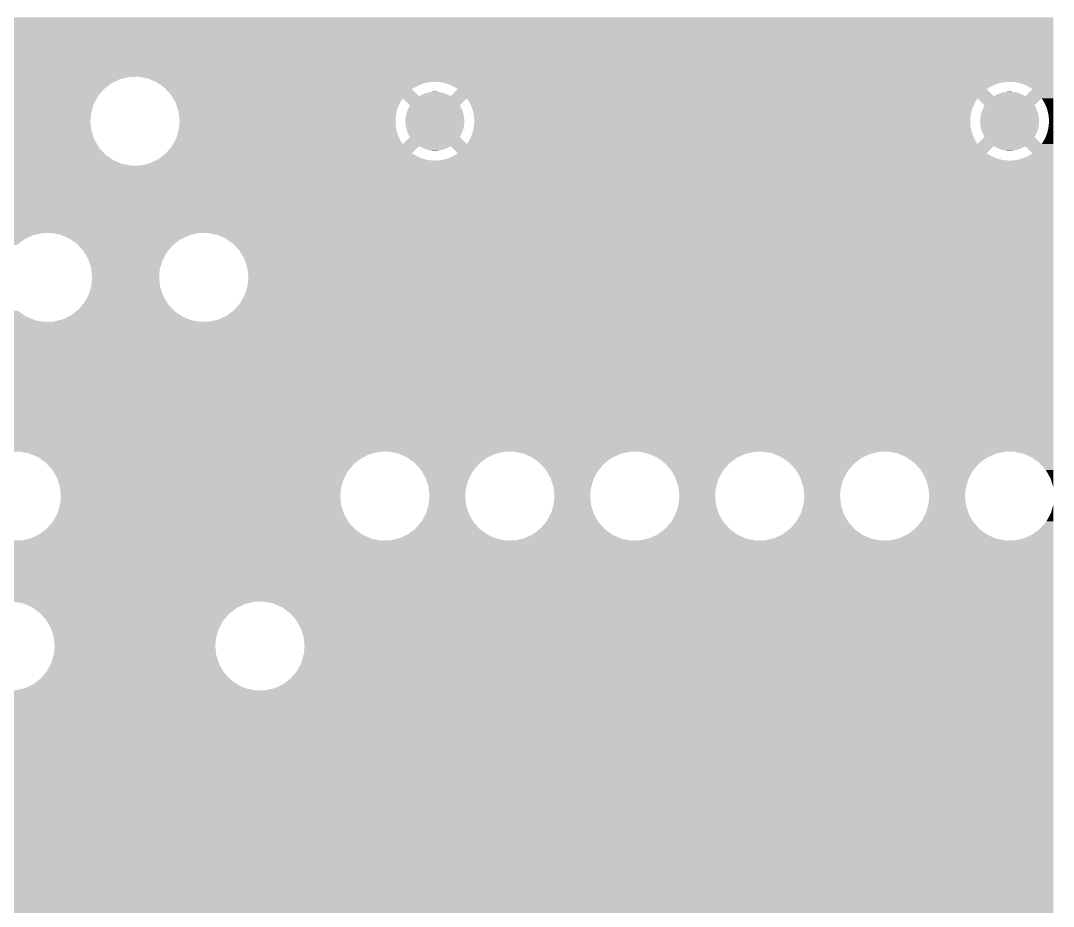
# Model space of a CAD drawing. Extents: x 295 to 953, y 10 to 290.
# Drawn here: x 763.56 to 786.65, y 108.44 to 128.25 of the extents above; entities that cross this region are included whole.
import ezdxf

# ---------------------------------------------------------------- set-up
doc = ezdxf.new("R2010")
doc.units = 0
doc.header["$LTSCALE"] = 5
doc.header["$MEASUREMENT"] = 0
doc.layers.add('PWR1', color=7, linetype='CONTINUOUS')

msp = doc.modelspace()

# ---------------------------------------------------------------- linework, layer by layer
at = {"layer": 'PWR1'}
for points in [[(749.871, 128.17), (749.628, 128.321), (786.65, 128.17), (786.65, 128.321)], [(750.088, 127.984), (749.871, 128.17), (786.65, 127.984), (786.65, 128.17)], [(750.273, 127.766), (750.088, 127.984), (786.65, 127.766), (786.65, 127.984)], [(750.421, 127.523), (750.273, 127.766), (786.65, 127.523), (786.65, 127.766)], [(750.53, 127.259), (750.421, 127.523), (786.65, 127.259), (786.65, 127.523)], [(750.594, 126.991), (750.53, 127.259), (786.65, 126.991), (786.65, 127.259)], [(750.595, 126.987), (750.594, 126.991), (765.991, 126.987), (766.202, 126.991)], [(750.597, 126.981), (750.595, 126.987), (765.963, 126.981), (765.991, 126.987)], [(750.6, 126.939), (750.597, 126.981), (765.786, 126.939), (765.963, 126.981)], [(750.607, 126.849), (750.6, 126.939), (765.595, 126.849), (765.786, 126.939)], [(750.617, 126.721), (750.607, 126.849), (765.428, 126.721), (765.595, 126.849)], [(766.409, 126.951), (766.202, 126.991), (786.65, 126.951), (786.65, 126.991)], [(766.579, 126.877), (766.409, 126.951), (786.65, 126.877), (786.65, 126.951)], [(766.587, 126.874), (766.579, 126.877), (772.738, 126.874), (772.801, 126.877)], [(766.603, 126.867), (766.587, 126.874), (772.687, 126.867), (772.738, 126.874)], [(766.605, 126.866), (766.603, 126.867), (772.676, 126.866), (772.687, 126.867)], [(766.622, 126.853), (766.605, 126.866), (772.614, 126.853), (772.676, 126.866)], [(766.646, 126.837), (766.622, 126.853), (772.554, 126.837), (772.614, 126.853)], [(766.676, 126.815), (766.646, 126.837), (772.495, 126.815), (772.554, 126.837)], [(766.711, 126.79), (766.676, 126.815), (772.438, 126.79), (772.495, 126.815)], [(766.752, 126.761), (766.711, 126.79), (772.382, 126.761), (772.438, 126.79)], [(772.863, 126.877), (772.801, 126.877), (785.638, 126.877), (785.653, 126.877)], [(772.896, 126.874), (772.863, 126.877), (785.59, 126.874), (785.638, 126.877)], [(772.926, 126.871), (772.896, 126.874), (785.571, 126.871), (785.59, 126.874)], [(772.961, 126.866), (772.926, 126.871), (785.528, 126.866), (785.571, 126.871)], [(772.988, 126.862), (772.961, 126.866), (785.507, 126.862), (785.528, 126.866)], [(773.023, 126.853), (772.988, 126.862), (785.467, 126.853), (785.507, 126.862)], [(773.049, 126.847), (773.023, 126.853), (785.445, 126.847), (785.467, 126.853)], [(773.084, 126.837), (773.049, 126.847), (785.406, 126.837), (785.445, 126.847)], [(773.109, 126.829), (773.084, 126.837), (785.385, 126.829), (785.406, 126.837)], [(773.144, 126.815), (773.109, 126.829), (785.347, 126.815), (785.385, 126.829)], [(773.167, 126.806), (773.144, 126.815), (785.326, 126.806), (785.347, 126.815)], [(773.201, 126.79), (773.167, 126.806), (785.29, 126.79), (785.326, 126.806)], [(773.224, 126.779), (773.201, 126.79), (785.269, 126.779), (785.29, 126.79)], [(785.778, 126.871), (785.716, 126.877), (786.65, 126.871), (786.65, 126.877)], [(785.84, 126.862), (785.778, 126.871), (786.65, 126.862), (786.65, 126.871)], [(785.901, 126.847), (785.84, 126.862), (786.65, 126.847), (786.65, 126.862)], [(785.961, 126.829), (785.901, 126.847), (786.65, 126.829), (786.65, 126.847)], [(786.02, 126.806), (785.961, 126.829), (786.65, 126.806), (786.65, 126.829)], [(786.076, 126.779), (786.02, 126.806), (786.65, 126.779), (786.65, 126.806)], [(750.593, 126.389), (750.607, 126.561), (765.198, 126.389), (765.291, 126.561)], [(750.607, 126.561), (750.619, 126.696), (765.291, 126.561), (765.406, 126.696)], [(750.619, 126.696), (750.617, 126.721), (765.406, 126.696), (765.428, 126.721)], [(766.775, 126.745), (766.752, 126.761), (772.356, 126.745), (772.382, 126.761)], [(766.791, 126.728), (766.775, 126.745), (772.329, 126.728), (772.356, 126.745)], [(766.803, 126.714), (766.791, 126.728), (772.309, 126.714), (772.329, 126.728)], [(766.917, 126.59), (766.803, 126.714), (772.433, 126.59), (772.309, 126.714)], [(766.937, 126.555), (766.917, 126.59), (772.468, 126.555), (772.433, 126.59)], [(766.965, 126.509), (766.937, 126.555), (786.65, 126.509), (786.65, 126.555)], [(772.468, 126.555), (772.5, 126.574), (773.172, 126.555), (773.139, 126.574)], [(772.5, 126.574), (772.516, 126.582), (773.139, 126.574), (773.125, 126.582)], [(772.516, 126.582), (772.548, 126.598), (773.125, 126.582), (773.091, 126.598)], [(772.548, 126.598), (772.565, 126.605), (773.091, 126.598), (773.076, 126.605)], [(772.565, 126.605), (772.598, 126.619), (773.076, 126.605), (773.04, 126.619)], [(772.598, 126.619), (772.617, 126.624), (773.04, 126.619), (773.025, 126.624)], [(772.617, 126.624), (772.65, 126.635), (773.025, 126.624), (772.988, 126.635)], [(772.65, 126.635), (772.669, 126.639), (772.988, 126.635), (772.973, 126.639)], [(772.669, 126.639), (772.703, 126.647), (772.973, 126.639), (772.934, 126.647)], [(772.703, 126.647), (772.724, 126.649), (772.934, 126.647), (772.919, 126.649)], [(772.724, 126.649), (772.757, 126.654), (772.919, 126.649), (772.878, 126.654)], [(772.757, 126.654), (772.783, 126.655), (772.878, 126.654), (772.866, 126.655)], [(772.783, 126.655), (772.811, 126.657), (772.866, 126.655), (772.811, 126.657)], [(773.172, 126.555), (773.331, 126.714), (785.32, 126.555), (785.161, 126.714)], [(773.257, 126.761), (773.224, 126.779), (785.234, 126.761), (785.269, 126.779)], [(773.279, 126.749), (773.257, 126.761), (785.215, 126.749), (785.234, 126.761)], [(773.31, 126.728), (773.279, 126.749), (785.181, 126.728), (785.215, 126.749)], [(773.331, 126.714), (773.31, 126.728), (785.161, 126.714), (785.181, 126.728)], [(785.32, 126.555), (785.352, 126.574), (786.024, 126.555), (785.992, 126.574)], [(785.352, 126.574), (785.368, 126.582), (785.992, 126.574), (785.977, 126.582)], [(785.368, 126.582), (785.401, 126.598), (785.977, 126.582), (785.943, 126.598)], [(785.401, 126.598), (785.418, 126.605), (785.943, 126.598), (785.928, 126.605)], [(785.418, 126.605), (785.451, 126.619), (785.928, 126.605), (785.892, 126.619)], [(785.451, 126.619), (785.469, 126.624), (785.892, 126.619), (785.877, 126.624)], [(785.469, 126.624), (785.503, 126.635), (785.877, 126.624), (785.84, 126.635)], [(785.503, 126.635), (785.522, 126.639), (785.84, 126.635), (785.825, 126.639)], [(785.522, 126.639), (785.556, 126.647), (785.825, 126.639), (785.786, 126.647)], [(785.556, 126.647), (785.576, 126.649), (785.786, 126.647), (785.772, 126.649)], [(785.576, 126.649), (785.609, 126.654), (785.772, 126.649), (785.731, 126.654)], [(785.609, 126.654), (785.636, 126.655), (785.731, 126.654), (785.718, 126.655)], [(785.636, 126.655), (785.664, 126.657), (785.718, 126.655), (785.664, 126.657)], [(786.024, 126.555), (786.183, 126.714), (786.65, 126.555), (786.65, 126.714)], [(786.131, 126.749), (786.076, 126.779), (786.65, 126.749), (786.65, 126.779)], [(786.183, 126.714), (786.131, 126.749), (786.65, 126.714), (786.65, 126.749)], [(750.538, 126.173), (750.589, 126.375), (765.132, 126.173), (765.191, 126.375)], [(750.589, 126.375), (750.593, 126.389), (765.191, 126.375), (765.198, 126.389)], [(766.995, 126.456), (766.965, 126.509), (772.069, 126.456), (772.103, 126.509)], [(767.024, 126.408), (766.995, 126.456), (772.041, 126.408), (772.069, 126.456)], [(767.026, 126.402), (767.024, 126.408), (772.038, 126.402), (772.041, 126.408)], [(767.044, 126.345), (767.026, 126.402), (772.011, 126.345), (772.038, 126.402)], [(767.063, 126.287), (767.044, 126.345), (771.989, 126.287), (772.011, 126.345)], [(772.262, 126.35), (772.103, 126.509), (773.378, 126.35), (773.536, 126.509)], [(772.24, 126.31), (772.262, 126.35), (773.4, 126.31), (773.378, 126.35)], [(773.561, 126.473), (773.536, 126.509), (784.932, 126.473), (784.956, 126.509)], [(773.57, 126.456), (773.561, 126.473), (784.921, 126.456), (784.932, 126.473)], [(773.593, 126.419), (773.57, 126.456), (784.9, 126.419), (784.921, 126.456)], [(773.601, 126.402), (773.593, 126.419), (784.89, 126.402), (784.9, 126.419)], [(773.621, 126.363), (773.601, 126.402), (784.872, 126.363), (784.89, 126.402)], [(773.628, 126.345), (773.621, 126.363), (784.864, 126.345), (784.872, 126.363)], [(773.645, 126.305), (773.628, 126.345), (784.848, 126.305), (784.864, 126.345)], [(785.115, 126.35), (784.956, 126.509), (786.23, 126.35), (786.389, 126.509)], [(785.092, 126.31), (785.115, 126.35), (786.253, 126.31), (786.23, 126.35)], [(786.413, 126.473), (786.389, 126.509), (786.65, 126.473), (786.65, 126.509)], [(786.445, 126.419), (786.413, 126.473), (786.65, 126.419), (786.65, 126.473)], [(786.473, 126.363), (786.445, 126.419), (786.65, 126.363), (786.65, 126.419)], [(786.497, 126.305), (786.473, 126.363), (786.65, 126.305), (786.65, 126.363)], [(750.474, 125.998), (750.523, 126.112), (765.117, 125.998), (765.127, 126.112)], [(750.523, 126.112), (750.538, 126.173), (765.127, 126.112), (765.132, 126.173)], [(767.083, 126.227), (767.063, 126.287), (771.97, 126.227), (771.989, 126.287)], [(767.09, 126.207), (767.083, 126.227), (771.966, 126.207), (771.97, 126.227)], [(767.094, 126.165), (767.09, 126.207), (771.956, 126.165), (771.966, 126.207)], [(767.101, 126.104), (767.094, 126.165), (771.946, 126.104), (771.956, 126.165)], [(767.107, 126.041), (767.101, 126.104), (771.941, 126.041), (771.946, 126.104)], [(772.163, 126.052), (772.168, 126.097), (773.477, 126.052), (773.471, 126.097)], [(772.168, 126.097), (772.17, 126.106), (773.471, 126.097), (773.47, 126.106)], [(772.17, 126.106), (772.179, 126.15), (773.47, 126.106), (773.461, 126.15)], [(772.179, 126.15), (772.181, 126.159), (773.461, 126.15), (773.459, 126.159)], [(772.181, 126.159), (772.193, 126.203), (773.459, 126.159), (773.446, 126.203)], [(772.193, 126.203), (772.196, 126.211), (773.446, 126.203), (773.444, 126.211)], [(772.196, 126.211), (772.212, 126.253), (773.444, 126.211), (773.427, 126.253)], [(772.212, 126.253), (772.216, 126.261), (773.427, 126.253), (773.424, 126.261)], [(772.216, 126.261), (772.235, 126.303), (773.424, 126.261), (773.404, 126.303)], [(772.235, 126.303), (772.24, 126.31), (773.404, 126.303), (773.4, 126.31)], [(773.651, 126.287), (773.645, 126.305), (784.841, 126.287), (784.848, 126.305)], [(773.665, 126.245), (773.651, 126.287), (784.828, 126.245), (784.841, 126.287)], [(773.669, 126.227), (773.665, 126.245), (784.823, 126.227), (784.828, 126.245)], [(773.68, 126.184), (773.669, 126.227), (784.813, 126.184), (784.823, 126.227)], [(773.683, 126.165), (773.68, 126.184), (784.808, 126.165), (784.813, 126.184)], [(773.691, 126.123), (773.683, 126.165), (784.802, 126.123), (784.808, 126.165)], [(773.693, 126.104), (773.691, 126.123), (784.799, 126.104), (784.802, 126.123)], [(773.698, 126.06), (773.693, 126.104), (784.795, 126.06), (784.799, 126.104)], [(785.016, 126.052), (785.021, 126.097), (786.329, 126.052), (786.324, 126.097)], [(785.021, 126.097), (785.022, 126.106), (786.324, 126.097), (786.323, 126.106)], [(785.022, 126.106), (785.031, 126.15), (786.323, 126.106), (786.313, 126.15)], [(785.031, 126.15), (785.033, 126.159), (786.313, 126.15), (786.312, 126.159)], [(785.033, 126.159), (785.046, 126.203), (786.312, 126.159), (786.299, 126.203)], [(785.046, 126.203), (785.049, 126.211), (786.299, 126.203), (786.296, 126.211)], [(785.049, 126.211), (785.065, 126.253), (786.296, 126.211), (786.28, 126.253)], [(785.065, 126.253), (785.068, 126.261), (786.28, 126.253), (786.277, 126.261)], [(785.068, 126.261), (785.088, 126.303), (786.277, 126.261), (786.257, 126.303)], [(785.088, 126.303), (785.092, 126.31), (786.257, 126.303), (786.253, 126.31)], [(786.517, 126.245), (786.497, 126.305), (786.65, 126.245), (786.65, 126.305)], [(786.532, 126.184), (786.517, 126.245), (786.65, 126.184), (786.65, 126.245)], [(786.544, 126.123), (786.532, 126.184), (786.65, 126.123), (786.65, 126.184)], [(786.55, 126.06), (786.544, 126.123), (786.65, 126.06), (786.65, 126.123)], [(750.411, 125.849), (750.474, 125.998), (765.133, 125.849), (765.117, 125.998)], [(767.099, 125.854), (767.105, 125.916), (771.952, 125.854), (771.944, 125.916)], [(767.105, 125.916), (767.11, 125.978), (771.944, 125.916), (771.94, 125.978)], [(767.112, 125.998), (767.107, 126.041), (771.94, 125.998), (771.941, 126.041)], [(767.11, 125.978), (767.112, 125.998), (771.94, 125.978), (771.94, 125.998)], [(772.161, 125.998), (772.162, 126.043), (773.479, 125.998), (773.477, 126.043)], [(772.162, 125.952), (772.161, 125.998), (773.478, 125.952), (773.479, 125.998)], [(772.162, 126.043), (772.163, 126.052), (773.477, 126.043), (773.477, 126.052)], [(772.163, 125.943), (772.162, 125.952), (773.477, 125.943), (773.478, 125.952)], [(772.168, 125.898), (772.163, 125.943), (773.472, 125.898), (773.477, 125.943)], [(772.169, 125.889), (772.168, 125.898), (773.47, 125.889), (773.472, 125.898)], [(772.179, 125.845), (772.169, 125.889), (773.461, 125.845), (773.47, 125.889)], [(773.688, 125.854), (773.694, 125.892), (784.804, 125.854), (784.799, 125.892)], [(773.694, 125.892), (773.696, 125.916), (784.799, 125.892), (784.796, 125.916)], [(773.696, 125.916), (773.699, 125.954), (784.796, 125.916), (784.794, 125.954)], [(773.699, 126.041), (773.698, 126.06), (784.793, 126.041), (784.795, 126.06)], [(773.7, 125.998), (773.699, 126.041), (784.793, 125.998), (784.793, 126.041)], [(773.699, 125.954), (773.7, 125.978), (784.794, 125.954), (784.792, 125.978)], [(773.7, 125.978), (773.7, 125.998), (784.792, 125.978), (784.793, 125.998)], [(785.013, 125.998), (785.015, 126.043), (786.332, 125.998), (786.33, 126.043)], [(785.015, 125.952), (785.013, 125.998), (786.33, 125.952), (786.332, 125.998)], [(785.015, 126.043), (785.016, 126.052), (786.33, 126.043), (786.329, 126.052)], [(785.015, 125.943), (785.015, 125.952), (786.329, 125.943), (786.33, 125.952)], [(785.021, 125.898), (785.015, 125.943), (786.324, 125.898), (786.329, 125.943)], [(785.022, 125.889), (785.021, 125.898), (786.323, 125.889), (786.324, 125.898)], [(785.031, 125.845), (785.022, 125.889), (786.314, 125.845), (786.323, 125.889)], [(786.536, 125.83), (786.546, 125.892), (786.65, 125.83), (786.65, 125.892)], [(786.546, 125.892), (786.551, 125.954), (786.65, 125.892), (786.65, 125.954)], [(786.552, 125.998), (786.55, 126.06), (786.65, 125.998), (786.65, 126.06)], [(786.551, 125.954), (786.552, 125.998), (786.65, 125.954), (786.65, 125.998)], [(750.259, 125.607), (750.372, 125.788), (765.199, 125.607), (765.139, 125.788)], [(750.372, 125.788), (750.411, 125.849), (765.139, 125.788), (765.133, 125.849)], [(767.038, 125.62), (767.053, 125.673), (772.025, 125.62), (772.002, 125.673)], [(767.053, 125.673), (767.07, 125.732), (772.002, 125.673), (771.981, 125.732)], [(767.07, 125.732), (767.087, 125.792), (771.981, 125.732), (771.964, 125.792)], [(767.087, 125.792), (767.096, 125.823), (771.964, 125.792), (771.958, 125.823)], [(767.096, 125.823), (767.099, 125.854), (771.958, 125.823), (771.952, 125.854)], [(772.103, 125.487), (772.262, 125.645), (773.536, 125.487), (773.378, 125.645)], [(772.181, 125.836), (772.179, 125.845), (773.459, 125.836), (773.461, 125.845)], [(772.194, 125.793), (772.181, 125.836), (773.447, 125.793), (773.459, 125.836)], [(772.196, 125.784), (772.194, 125.793), (773.444, 125.784), (773.447, 125.793)], [(772.213, 125.742), (772.196, 125.784), (773.428, 125.742), (773.444, 125.784)], [(772.216, 125.734), (772.213, 125.742), (773.424, 125.734), (773.428, 125.742)], [(772.236, 125.693), (772.216, 125.734), (773.405, 125.693), (773.424, 125.734)], [(772.239, 125.685), (772.236, 125.693), (773.4, 125.685), (773.405, 125.693)], [(772.262, 125.646), (772.239, 125.685), (773.378, 125.646), (773.4, 125.685)], [(772.262, 125.645), (772.262, 125.646), (773.378, 125.645), (773.378, 125.646)], [(773.612, 125.615), (773.629, 125.65), (784.88, 125.615), (784.864, 125.65)], [(773.629, 125.65), (773.637, 125.673), (784.864, 125.65), (784.854, 125.673)], [(773.637, 125.673), (773.651, 125.709), (784.854, 125.673), (784.842, 125.709)], [(773.651, 125.709), (773.658, 125.732), (784.842, 125.709), (784.833, 125.732)], [(773.658, 125.732), (773.67, 125.769), (784.833, 125.732), (784.823, 125.769)], [(773.67, 125.769), (773.675, 125.792), (784.823, 125.769), (784.817, 125.792)], [(773.675, 125.792), (773.684, 125.83), (784.817, 125.792), (784.809, 125.83)], [(773.684, 125.83), (773.688, 125.854), (784.809, 125.83), (784.804, 125.854)], [(784.956, 125.487), (785.115, 125.645), (786.389, 125.487), (786.23, 125.645)], [(785.033, 125.836), (785.031, 125.845), (786.311, 125.836), (786.314, 125.845)], [(785.046, 125.793), (785.033, 125.836), (786.299, 125.793), (786.311, 125.836)], [(785.048, 125.784), (785.046, 125.793), (786.296, 125.784), (786.299, 125.793)], [(785.065, 125.742), (785.048, 125.784), (786.28, 125.742), (786.296, 125.784)], [(785.068, 125.734), (785.065, 125.742), (786.276, 125.734), (786.28, 125.742)], [(785.088, 125.693), (785.068, 125.734), (786.257, 125.693), (786.276, 125.734)], [(785.092, 125.685), (785.088, 125.693), (786.253, 125.685), (786.257, 125.693)], [(785.115, 125.646), (785.092, 125.685), (786.23, 125.646), (786.253, 125.685)], [(785.115, 125.645), (785.115, 125.646), (786.23, 125.645), (786.23, 125.646)], [(786.454, 125.594), (786.481, 125.65), (786.65, 125.594), (786.65, 125.65)], [(786.481, 125.65), (786.504, 125.709), (786.65, 125.65), (786.65, 125.709)], [(786.504, 125.709), (786.522, 125.769), (786.65, 125.709), (786.65, 125.769)], [(786.522, 125.769), (786.536, 125.83), (786.65, 125.769), (786.65, 125.83)], [(750.071, 125.392), (750.083, 125.406), (765.324, 125.392), (765.312, 125.406)], [(750.083, 125.406), (750.242, 125.588), (765.312, 125.406), (765.205, 125.588)], [(750.242, 125.588), (750.259, 125.607), (765.205, 125.588), (765.199, 125.607)], [(766.807, 125.281), (766.938, 125.434), (772.309, 125.281), (772.462, 125.434)], [(766.938, 125.434), (766.941, 125.44), (772.462, 125.434), (772.468, 125.44)], [(766.941, 125.44), (766.966, 125.487), (786.65, 125.44), (786.65, 125.487)], [(766.966, 125.487), (766.976, 125.506), (772.103, 125.487), (772.09, 125.506)], [(766.976, 125.506), (767.005, 125.56), (772.09, 125.506), (772.057, 125.56)], [(767.005, 125.56), (767.035, 125.615), (772.057, 125.56), (772.027, 125.615)], [(767.035, 125.615), (767.038, 125.62), (772.027, 125.615), (772.025, 125.62)], [(772.501, 125.421), (772.468, 125.44), (773.14, 125.421), (773.172, 125.44)], [(772.515, 125.413), (772.501, 125.421), (773.124, 125.413), (773.14, 125.421)], [(772.549, 125.397), (772.515, 125.413), (773.092, 125.397), (773.124, 125.413)], [(772.564, 125.39), (772.549, 125.397), (773.075, 125.39), (773.092, 125.397)], [(773.331, 125.281), (773.172, 125.44), (785.161, 125.281), (785.32, 125.44)], [(773.536, 125.487), (773.55, 125.506), (784.956, 125.487), (784.942, 125.506)], [(773.55, 125.506), (773.571, 125.539), (784.942, 125.506), (784.922, 125.539)], [(773.571, 125.539), (773.583, 125.56), (784.922, 125.539), (784.909, 125.56)], [(773.583, 125.56), (773.602, 125.594), (784.909, 125.56), (784.891, 125.594)], [(773.602, 125.594), (773.612, 125.615), (784.891, 125.594), (784.88, 125.615)], [(785.353, 125.421), (785.32, 125.44), (785.993, 125.421), (786.024, 125.44)], [(785.367, 125.413), (785.353, 125.421), (785.976, 125.413), (785.993, 125.421)], [(785.402, 125.397), (785.367, 125.413), (785.944, 125.397), (785.976, 125.413)], [(785.416, 125.39), (785.402, 125.397), (785.927, 125.39), (785.944, 125.397)], [(786.183, 125.281), (786.024, 125.44), (786.65, 125.281), (786.65, 125.44)], [(786.389, 125.487), (786.423, 125.539), (786.65, 125.487), (786.65, 125.539)], [(786.423, 125.539), (786.454, 125.594), (786.65, 125.539), (786.65, 125.594)], [(749.719, 125.128), (749.853, 125.208), (765.626, 125.128), (765.513, 125.208)], [(749.853, 125.208), (749.902, 125.25), (765.513, 125.208), (765.454, 125.25)], [(749.902, 125.25), (750.071, 125.392), (765.454, 125.25), (765.324, 125.392)], [(766.636, 125.148), (766.66, 125.166), (772.591, 125.148), (772.531, 125.166)], [(766.66, 125.166), (766.69, 125.189), (772.531, 125.166), (772.473, 125.189)], [(766.69, 125.189), (766.725, 125.216), (772.473, 125.189), (772.416, 125.216)], [(766.725, 125.216), (766.765, 125.247), (772.416, 125.216), (772.361, 125.247)], [(766.765, 125.247), (766.801, 125.274), (772.361, 125.247), (772.32, 125.274)], [(766.801, 125.274), (766.807, 125.281), (772.32, 125.274), (772.309, 125.281)], [(772.6, 125.377), (772.564, 125.39), (773.041, 125.377), (773.075, 125.39)], [(772.615, 125.371), (772.6, 125.377), (773.023, 125.371), (773.041, 125.377)], [(772.652, 125.36), (772.615, 125.371), (772.99, 125.36), (773.023, 125.371)], [(772.667, 125.356), (772.652, 125.36), (772.97, 125.356), (772.99, 125.36)], [(772.706, 125.349), (772.667, 125.356), (772.937, 125.349), (772.97, 125.356)], [(772.72, 125.346), (772.706, 125.349), (772.916, 125.346), (772.937, 125.349)], [(772.761, 125.341), (772.72, 125.346), (772.883, 125.341), (772.916, 125.346)], [(772.774, 125.34), (772.761, 125.341), (772.857, 125.34), (772.883, 125.341)], [(772.829, 125.338), (772.774, 125.34), (772.829, 125.338), (772.857, 125.34)], [(773.086, 125.159), (773.107, 125.166), (785.408, 125.159), (785.383, 125.166)], [(773.107, 125.166), (773.145, 125.18), (785.383, 125.166), (785.349, 125.18)], [(773.145, 125.18), (773.166, 125.189), (785.349, 125.18), (785.325, 125.189)], [(773.166, 125.189), (773.202, 125.205), (785.325, 125.189), (785.291, 125.205)], [(773.202, 125.205), (773.223, 125.216), (785.291, 125.205), (785.268, 125.216)], [(773.223, 125.216), (773.258, 125.234), (785.268, 125.216), (785.236, 125.234)], [(773.258, 125.234), (773.278, 125.247), (785.236, 125.234), (785.214, 125.247)], [(773.278, 125.247), (773.311, 125.267), (785.214, 125.247), (785.182, 125.267)], [(773.311, 125.267), (773.331, 125.281), (785.182, 125.267), (785.161, 125.281)], [(785.452, 125.377), (785.416, 125.39), (785.894, 125.377), (785.927, 125.39)], [(785.467, 125.371), (785.452, 125.377), (785.876, 125.371), (785.894, 125.377)], [(785.504, 125.36), (785.467, 125.371), (785.842, 125.36), (785.876, 125.371)], [(785.52, 125.356), (785.504, 125.36), (785.823, 125.356), (785.842, 125.36)], [(785.558, 125.349), (785.52, 125.356), (785.789, 125.349), (785.823, 125.356)], [(785.573, 125.346), (785.558, 125.349), (785.768, 125.346), (785.789, 125.349)], [(785.614, 125.341), (785.573, 125.346), (785.735, 125.341), (785.768, 125.346)], [(785.627, 125.34), (785.614, 125.341), (785.709, 125.34), (785.735, 125.341)], [(785.681, 125.338), (785.627, 125.34), (785.681, 125.338), (785.709, 125.34)], [(785.938, 125.159), (785.997, 125.18), (786.65, 125.159), (786.65, 125.18)], [(785.997, 125.18), (786.055, 125.205), (786.65, 125.18), (786.65, 125.205)], [(786.055, 125.205), (786.11, 125.234), (786.65, 125.205), (786.65, 125.234)], [(786.11, 125.234), (786.164, 125.267), (786.65, 125.234), (786.65, 125.267)], [(786.164, 125.267), (786.183, 125.281), (786.65, 125.267), (786.65, 125.281)], [(749.065, 124.889), (749.343, 124.954), (786.65, 124.889), (786.65, 124.954)], [(749.343, 124.954), (749.466, 125.004), (786.65, 124.954), (786.65, 125.004)], [(749.466, 125.004), (749.567, 125.045), (766.027, 125.004), (765.82, 125.045)], [(749.567, 125.045), (749.608, 125.061), (765.82, 125.045), (765.781, 125.061)], [(749.608, 125.061), (749.719, 125.128), (765.781, 125.061), (765.626, 125.128)], [(766.027, 125.004), (766.237, 125.008), (786.65, 125.004), (786.65, 125.008)], [(766.237, 125.008), (766.443, 125.056), (786.65, 125.008), (786.65, 125.056)], [(766.443, 125.056), (766.574, 125.118), (786.65, 125.056), (786.65, 125.118)], [(766.574, 125.118), (766.576, 125.119), (772.839, 125.118), (772.777, 125.119)], [(766.576, 125.119), (766.587, 125.124), (772.777, 125.119), (772.714, 125.124)], [(766.587, 125.124), (766.608, 125.134), (772.714, 125.124), (772.652, 125.134)], [(766.608, 125.134), (766.633, 125.146), (772.652, 125.134), (772.6, 125.146)], [(766.633, 125.146), (766.636, 125.148), (772.6, 125.146), (772.591, 125.148)], [(772.839, 125.118), (772.854, 125.119), (785.692, 125.118), (785.629, 125.119)], [(772.854, 125.119), (772.902, 125.121), (785.629, 125.119), (785.597, 125.121)], [(772.902, 125.121), (772.922, 125.124), (785.597, 125.121), (785.566, 125.124)], [(772.922, 125.124), (772.964, 125.129), (785.566, 125.124), (785.532, 125.129)], [(772.964, 125.129), (772.985, 125.134), (785.532, 125.129), (785.504, 125.134)], [(772.985, 125.134), (773.025, 125.142), (785.504, 125.134), (785.469, 125.142)], [(773.025, 125.142), (773.047, 125.148), (785.469, 125.142), (785.443, 125.148)], [(773.047, 125.148), (773.086, 125.159), (785.443, 125.148), (785.408, 125.159)], [(785.692, 125.118), (785.754, 125.121), (786.65, 125.118), (786.65, 125.121)], [(785.754, 125.121), (785.816, 125.129), (786.65, 125.121), (786.65, 125.129)], [(785.816, 125.129), (785.878, 125.142), (786.65, 125.129), (786.65, 125.142)], [(785.878, 125.142), (785.938, 125.159), (786.65, 125.142), (786.65, 125.159)], [(724.241, 124.687), (724.334, 124.717), (786.65, 124.687), (786.65, 124.717)], [(724.334, 124.717), (724.424, 124.751), (786.65, 124.717), (786.65, 124.751)], [(724.424, 124.751), (724.513, 124.789), (786.65, 124.751), (786.65, 124.789)], [(724.513, 124.789), (724.6, 124.831), (786.65, 124.789), (786.65, 124.831)], [(724.6, 124.831), (724.671, 124.869), (786.65, 124.831), (786.65, 124.869)], [(748.78, 124.869), (749.065, 124.889), (786.65, 124.869), (786.65, 124.889)], [(715.264, 123.499), (715.264, 124.601), (786.65, 123.499), (786.65, 124.601)], [(723.669, 124.601), (723.766, 124.604), (786.65, 124.601), (786.65, 124.604)], [(723.766, 124.604), (723.862, 124.612), (786.65, 124.604), (786.65, 124.612)], [(723.862, 124.612), (723.958, 124.624), (786.65, 124.612), (786.65, 124.624)], [(723.958, 124.624), (724.054, 124.641), (786.65, 124.624), (786.65, 124.641)], [(724.054, 124.641), (724.148, 124.662), (786.65, 124.641), (786.65, 124.662)], [(724.148, 124.662), (724.241, 124.687), (786.65, 124.662), (786.65, 124.687)], [(715.264, 123.495), (715.264, 123.499), (764.036, 123.495), (764.246, 123.499)], [(715.264, 123.447), (715.264, 123.495), (763.83, 123.447), (764.036, 123.495)], [(715.264, 123.357), (715.264, 123.447), (763.64, 123.357), (763.83, 123.447)], [(715.264, 123.229), (715.264, 123.357), (763.472, 123.229), (763.64, 123.357)], [(764.265, 123.495), (764.246, 123.499), (767.528, 123.495), (767.739, 123.499)], [(764.453, 123.458), (764.265, 123.495), (767.37, 123.458), (767.528, 123.495)], [(764.479, 123.447), (764.453, 123.458), (767.323, 123.447), (767.37, 123.458)], [(764.647, 123.375), (764.479, 123.447), (767.17, 123.375), (767.323, 123.447)], [(764.672, 123.357), (764.647, 123.375), (767.132, 123.357), (767.17, 123.375)], [(764.819, 123.253), (764.672, 123.357), (766.996, 123.253), (767.132, 123.357)], [(767.946, 123.458), (767.739, 123.499), (786.65, 123.458), (786.65, 123.499)], [(768.14, 123.375), (767.946, 123.458), (786.65, 123.375), (786.65, 123.458)], [(768.311, 123.253), (768.14, 123.375), (786.65, 123.253), (786.65, 123.375)], [(764.841, 123.229), (764.819, 123.253), (766.965, 123.229), (766.996, 123.253)], [(764.961, 123.097), (764.841, 123.229), (766.852, 123.097), (766.965, 123.229)], [(764.978, 123.068), (764.961, 123.097), (766.828, 123.068), (766.852, 123.097)], [(768.454, 123.097), (768.311, 123.253), (786.65, 123.097), (786.65, 123.253)], [(768.56, 122.915), (768.454, 123.097), (786.65, 122.915), (786.65, 123.097)], [(765.068, 122.915), (764.978, 123.068), (766.745, 122.915), (766.828, 123.068)], [(765.079, 122.883), (765.068, 122.915), (766.728, 122.883), (766.745, 122.915)], [(765.134, 122.715), (765.079, 122.883), (766.679, 122.715), (766.728, 122.883)], [(768.626, 122.715), (768.56, 122.915), (786.65, 122.715), (786.65, 122.915)], [(765.137, 122.68), (765.134, 122.715), (766.669, 122.68), (766.679, 122.715)], [(765.156, 122.505), (765.137, 122.68), (766.654, 122.505), (766.669, 122.68)], [(768.649, 122.505), (768.626, 122.715), (786.65, 122.505), (786.65, 122.715)], [(765.141, 122.33), (765.156, 122.505), (766.672, 122.33), (766.654, 122.505)], [(768.633, 122.33), (768.649, 122.505), (786.65, 122.33), (786.65, 122.505)], [(765.082, 122.128), (765.13, 122.295), (766.731, 122.128), (766.676, 122.295)], [(765.13, 122.295), (765.141, 122.33), (766.676, 122.295), (766.672, 122.33)], [(768.574, 122.128), (768.633, 122.33), (786.65, 122.128), (786.65, 122.33)], [(764.957, 121.913), (764.982, 121.942), (766.848, 121.913), (766.831, 121.942)], [(764.982, 121.942), (765.064, 122.095), (766.831, 121.942), (766.742, 122.095)], [(765.064, 122.095), (765.082, 122.128), (766.742, 122.095), (766.731, 122.128)], [(768.338, 121.781), (768.474, 121.942), (786.65, 121.781), (786.65, 121.942)], [(768.474, 121.942), (768.574, 122.128), (786.65, 121.942), (786.65, 122.128)], [(751.281, 121.635), (751.218, 121.758), (763.67, 121.635), (763.498, 121.758)], [(764.678, 121.653), (764.814, 121.758), (767.137, 121.653), (766.991, 121.758)], [(764.814, 121.758), (764.845, 121.781), (766.991, 121.758), (766.969, 121.781)], [(764.845, 121.781), (764.957, 121.913), (766.969, 121.781), (766.848, 121.913)], [(768.17, 121.653), (768.338, 121.781), (786.65, 121.653), (786.65, 121.781)], [(751.318, 121.564), (751.281, 121.635), (763.837, 121.564), (763.67, 121.635)], [(751.322, 121.552), (751.318, 121.564), (763.864, 121.552), (763.837, 121.564)], [(751.334, 121.512), (751.322, 121.552), (764.071, 121.512), (763.864, 121.552)], [(751.384, 121.34), (751.334, 121.512), (786.65, 121.34), (786.65, 121.512)], [(764.071, 121.512), (764.282, 121.515), (767.563, 121.512), (767.544, 121.515)], [(764.282, 121.515), (764.44, 121.552), (767.544, 121.515), (767.356, 121.552)], [(764.44, 121.552), (764.487, 121.563), (767.356, 121.552), (767.331, 121.563)], [(764.487, 121.563), (764.64, 121.635), (767.331, 121.563), (767.163, 121.635)], [(764.64, 121.635), (764.678, 121.653), (767.163, 121.635), (767.137, 121.653)], [(767.563, 121.512), (767.774, 121.515), (786.65, 121.512), (786.65, 121.515)], [(767.774, 121.515), (767.979, 121.563), (786.65, 121.515), (786.65, 121.563)], [(767.979, 121.563), (768.17, 121.653), (786.65, 121.563), (786.65, 121.653)], [(751.407, 121.108), (751.384, 121.34), (786.65, 121.108), (786.65, 121.34)], [(751.364, 120.787), (751.403, 121.016), (786.65, 120.787), (786.65, 121.016)], [(751.403, 121.016), (751.407, 121.108), (786.65, 121.016), (786.65, 121.108)], [(751.281, 120.569), (751.364, 120.787), (786.65, 120.569), (786.65, 120.787)], [(751.158, 120.371), (751.281, 120.569), (786.65, 120.371), (786.65, 120.569)], [(751, 120.199), (751.158, 120.371), (786.65, 120.199), (786.65, 120.371)], [(750.812, 120.062), (751, 120.199), (786.65, 120.062), (786.65, 120.199)], [(725.377, 119.832), (725.45, 119.854), (786.65, 119.832), (786.65, 119.854)], [(725.45, 119.854), (725.523, 119.88), (786.65, 119.854), (786.65, 119.88)], [(725.523, 119.88), (725.548, 119.891), (786.65, 119.88), (786.65, 119.891)], [(750.143, 119.891), (750.375, 119.904), (786.65, 119.891), (786.65, 119.904)], [(750.375, 119.904), (750.601, 119.962), (786.65, 119.904), (786.65, 119.962)], [(750.601, 119.962), (750.812, 120.062), (786.65, 119.962), (786.65, 120.062)], [(715.264, 118.833), (715.264, 119.79), (786.65, 118.833), (786.65, 119.79)], [(725.073, 119.79), (725.15, 119.794), (786.65, 119.79), (786.65, 119.794)], [(725.15, 119.794), (725.226, 119.802), (786.65, 119.794), (786.65, 119.802)], [(725.226, 119.802), (725.302, 119.815), (786.65, 119.802), (786.65, 119.815)], [(725.302, 119.815), (725.377, 119.832), (786.65, 119.815), (786.65, 119.832)], [(757.45, 118.802), (757.219, 118.833), (786.65, 118.802), (786.65, 118.833)], [(757.671, 118.727), (757.45, 118.802), (786.65, 118.727), (786.65, 118.802)], [(757.874, 118.612), (757.671, 118.727), (786.65, 118.612), (786.65, 118.727)], [(757.878, 118.609), (757.874, 118.612), (786.65, 118.609), (786.65, 118.612)], [(763.567, 118.605), (763.548, 118.609), (771.579, 118.605), (771.79, 118.609)], [(763.755, 118.569), (763.567, 118.605), (771.421, 118.569), (771.579, 118.605)], [(763.78, 118.557), (763.755, 118.569), (771.374, 118.557), (771.421, 118.569)], [(763.949, 118.485), (763.78, 118.557), (771.221, 118.485), (771.374, 118.557)], [(763.974, 118.467), (763.949, 118.485), (771.183, 118.467), (771.221, 118.485)], [(764.12, 118.363), (763.974, 118.467), (771.047, 118.363), (771.183, 118.467)], [(771.809, 118.605), (771.79, 118.609), (774.373, 118.605), (774.584, 118.609)], [(771.997, 118.569), (771.809, 118.605), (774.215, 118.569), (774.373, 118.605)], [(772.023, 118.557), (771.997, 118.569), (774.168, 118.557), (774.215, 118.569)], [(772.191, 118.485), (772.023, 118.557), (774.015, 118.485), (774.168, 118.557)], [(772.216, 118.467), (772.191, 118.485), (773.977, 118.467), (774.015, 118.485)], [(772.363, 118.363), (772.216, 118.467), (773.841, 118.363), (773.977, 118.467)], [(774.603, 118.605), (774.584, 118.609), (777.167, 118.605), (777.378, 118.609)], [(774.791, 118.569), (774.603, 118.605), (777.009, 118.569), (777.167, 118.605)], [(774.817, 118.557), (774.791, 118.569), (776.962, 118.557), (777.009, 118.569)], [(774.985, 118.485), (774.817, 118.557), (776.809, 118.485), (776.962, 118.557)], [(775.01, 118.467), (774.985, 118.485), (776.771, 118.467), (776.809, 118.485)], [(775.157, 118.363), (775.01, 118.467), (776.635, 118.363), (776.771, 118.467)], [(777.397, 118.605), (777.378, 118.609), (779.961, 118.605), (780.172, 118.609)], [(777.585, 118.569), (777.397, 118.605), (779.803, 118.569), (779.961, 118.605)], [(777.611, 118.557), (777.585, 118.569), (779.756, 118.557), (779.803, 118.569)], [(777.779, 118.485), (777.611, 118.557), (779.603, 118.485), (779.756, 118.557)], [(777.804, 118.467), (777.779, 118.485), (779.565, 118.467), (779.603, 118.485)], [(777.951, 118.363), (777.804, 118.467), (779.429, 118.363), (779.565, 118.467)], [(780.191, 118.605), (780.172, 118.609), (782.755, 118.605), (782.966, 118.609)], [(780.379, 118.569), (780.191, 118.605), (782.597, 118.569), (782.755, 118.605)], [(780.405, 118.557), (780.379, 118.569), (782.55, 118.557), (782.597, 118.569)], [(780.573, 118.485), (780.405, 118.557), (782.397, 118.485), (782.55, 118.557)], [(780.598, 118.467), (780.573, 118.485), (782.359, 118.467), (782.397, 118.485)], [(780.745, 118.363), (780.598, 118.467), (782.223, 118.363), (782.359, 118.467)], [(782.971, 118.608), (782.966, 118.609), (786.65, 118.608), (786.65, 118.609)], [(782.98, 118.606), (782.971, 118.608), (785.558, 118.606), (785.769, 118.608)], [(783.173, 118.569), (782.98, 118.606), (785.389, 118.569), (785.558, 118.606)], [(783.192, 118.56), (783.173, 118.569), (785.353, 118.56), (785.389, 118.569)], [(783.367, 118.485), (783.192, 118.56), (785.19, 118.485), (785.353, 118.56)], [(783.385, 118.472), (783.367, 118.485), (785.161, 118.472), (785.19, 118.485)], [(783.539, 118.363), (783.385, 118.472), (785.016, 118.363), (785.161, 118.472)], [(785.976, 118.566), (785.769, 118.608), (786.65, 118.566), (786.65, 118.608)], [(786.169, 118.481), (785.976, 118.566), (786.65, 118.481), (786.65, 118.566)], [(786.339, 118.357), (786.169, 118.481), (786.65, 118.357), (786.65, 118.481)], [(764.142, 118.339), (764.12, 118.363), (771.016, 118.339), (771.047, 118.363)], [(764.263, 118.208), (764.142, 118.339), (770.904, 118.208), (771.016, 118.339)], [(772.385, 118.339), (772.363, 118.363), (773.81, 118.339), (773.841, 118.363)], [(772.505, 118.208), (772.385, 118.339), (773.698, 118.208), (773.81, 118.339)], [(775.179, 118.339), (775.157, 118.363), (776.604, 118.339), (776.635, 118.363)], [(775.299, 118.208), (775.179, 118.339), (776.492, 118.208), (776.604, 118.339)], [(777.973, 118.339), (777.951, 118.363), (779.398, 118.339), (779.429, 118.363)], [(778.093, 118.208), (777.973, 118.339), (779.286, 118.208), (779.398, 118.339)], [(780.767, 118.339), (780.745, 118.363), (782.192, 118.339), (782.223, 118.363)], [(780.887, 118.208), (780.767, 118.339), (782.08, 118.208), (782.192, 118.339)], [(783.555, 118.345), (783.539, 118.363), (784.992, 118.345), (785.016, 118.363)], [(783.681, 118.208), (783.555, 118.345), (784.873, 118.208), (784.992, 118.345)], [(786.48, 118.2), (786.339, 118.357), (786.65, 118.2), (786.65, 118.357)], [(764.28, 118.179), (764.263, 118.208), (770.879, 118.179), (770.904, 118.208)], [(764.369, 118.026), (764.28, 118.179), (770.797, 118.026), (770.879, 118.179)], [(764.38, 117.993), (764.369, 118.026), (770.779, 117.993), (770.797, 118.026)], [(772.522, 118.179), (772.505, 118.208), (773.673, 118.179), (773.698, 118.208)], [(772.612, 118.026), (772.522, 118.179), (773.591, 118.026), (773.673, 118.179)], [(772.622, 117.993), (772.612, 118.026), (773.573, 117.993), (773.591, 118.026)], [(775.316, 118.179), (775.299, 118.208), (776.467, 118.179), (776.492, 118.208)], [(775.406, 118.026), (775.316, 118.179), (776.385, 118.026), (776.467, 118.179)], [(775.416, 117.993), (775.406, 118.026), (776.367, 117.993), (776.385, 118.026)], [(778.11, 118.179), (778.093, 118.208), (779.261, 118.179), (779.286, 118.208)], [(778.2, 118.026), (778.11, 118.179), (779.179, 118.026), (779.261, 118.179)], [(778.21, 117.993), (778.2, 118.026), (779.161, 117.993), (779.179, 118.026)], [(780.904, 118.179), (780.887, 118.208), (782.055, 118.179), (782.08, 118.208)], [(780.994, 118.026), (780.904, 118.179), (781.973, 118.026), (782.055, 118.179)], [(781.004, 117.993), (780.994, 118.026), (781.955, 117.993), (781.973, 118.026)], [(783.694, 118.186), (783.681, 118.208), (784.854, 118.186), (784.873, 118.208)], [(783.788, 118.026), (783.694, 118.186), (784.766, 118.026), (784.854, 118.186)], [(783.796, 118.001), (783.788, 118.026), (784.753, 118.001), (784.766, 118.026)], [(786.585, 118.017), (786.48, 118.2), (786.65, 118.017), (786.65, 118.2)], [(786.649, 117.817), (786.585, 118.017), (786.65, 117.817), (786.65, 118.017)], [(764.435, 117.825), (764.38, 117.993), (770.73, 117.825), (770.779, 117.993)], [(764.439, 117.791), (764.435, 117.825), (770.72, 117.791), (770.73, 117.825)], [(764.458, 117.616), (764.439, 117.791), (770.705, 117.616), (770.72, 117.791)], [(772.678, 117.825), (772.622, 117.993), (773.524, 117.825), (773.573, 117.993)], [(772.681, 117.791), (772.678, 117.825), (773.514, 117.791), (773.524, 117.825)], [(772.7, 117.616), (772.681, 117.791), (773.499, 117.616), (773.514, 117.791)], [(775.472, 117.825), (775.416, 117.993), (776.318, 117.825), (776.367, 117.993)], [(775.475, 117.791), (775.472, 117.825), (776.308, 117.791), (776.318, 117.825)], [(775.494, 117.616), (775.475, 117.791), (776.293, 117.616), (776.308, 117.791)], [(778.266, 117.825), (778.21, 117.993), (779.112, 117.825), (779.161, 117.993)], [(778.269, 117.791), (778.266, 117.825), (779.102, 117.791), (779.112, 117.825)], [(778.288, 117.616), (778.269, 117.791), (779.087, 117.616), (779.102, 117.791)], [(781.06, 117.825), (781.004, 117.993), (781.906, 117.825), (781.955, 117.993)], [(781.063, 117.791), (781.06, 117.825), (781.896, 117.791), (781.906, 117.825)], [(781.082, 117.616), (781.063, 117.791), (781.881, 117.616), (781.896, 117.791)], [(783.854, 117.825), (783.796, 118.001), (784.7, 117.825), (784.753, 118.001)], [(783.856, 117.799), (783.854, 117.825), (784.692, 117.799), (784.7, 117.825)], [(783.876, 117.616), (783.856, 117.799), (784.675, 117.616), (784.692, 117.799)], [(786.649, 117.816), (786.649, 117.817), (786.649, 117.816), (786.65, 117.817)], [(764.442, 117.441), (764.458, 117.616), (770.723, 117.441), (770.705, 117.616)], [(772.684, 117.441), (772.7, 117.616), (773.517, 117.441), (773.499, 117.616)], [(775.478, 117.441), (775.494, 117.616), (776.311, 117.441), (776.293, 117.616)], [(778.272, 117.441), (778.288, 117.616), (779.105, 117.441), (779.087, 117.616)], [(781.066, 117.441), (781.082, 117.616), (781.899, 117.441), (781.881, 117.616)], [(783.86, 117.441), (783.876, 117.616), (784.694, 117.441), (784.675, 117.616)], [(764.383, 117.238), (764.432, 117.406), (770.782, 117.238), (770.727, 117.406)], [(764.432, 117.406), (764.442, 117.441), (770.727, 117.406), (770.723, 117.441)], [(772.626, 117.238), (772.674, 117.406), (773.576, 117.238), (773.521, 117.406)], [(772.674, 117.406), (772.684, 117.441), (773.521, 117.406), (773.517, 117.441)], [(775.42, 117.238), (775.468, 117.406), (776.37, 117.238), (776.315, 117.406)], [(775.468, 117.406), (775.478, 117.441), (776.315, 117.406), (776.311, 117.441)], [(778.214, 117.238), (778.262, 117.406), (779.164, 117.238), (779.109, 117.406)], [(778.262, 117.406), (778.272, 117.441), (779.109, 117.406), (779.105, 117.441)], [(781.008, 117.238), (781.056, 117.406), (781.958, 117.238), (781.903, 117.406)], [(781.056, 117.406), (781.066, 117.441), (781.903, 117.406), (781.899, 117.441)], [(783.802, 117.238), (783.85, 117.406), (784.752, 117.238), (784.697, 117.406)], [(783.85, 117.406), (783.86, 117.441), (784.697, 117.406), (784.694, 117.441)], [(786.596, 117.238), (786.649, 117.415), (786.65, 117.238), (786.65, 117.415)], [(786.649, 117.415), (786.649, 117.415), (786.65, 117.415), (786.649, 117.415)], [(764.283, 117.052), (764.366, 117.206), (770.883, 117.052), (770.793, 117.206)], [(764.366, 117.206), (764.383, 117.238), (770.793, 117.206), (770.782, 117.238)], [(772.526, 117.052), (772.608, 117.206), (773.677, 117.052), (773.587, 117.206)], [(772.608, 117.206), (772.626, 117.238), (773.587, 117.206), (773.576, 117.238)], [(775.32, 117.052), (775.402, 117.206), (776.471, 117.052), (776.381, 117.206)], [(775.402, 117.206), (775.42, 117.238), (776.381, 117.206), (776.37, 117.238)], [(778.114, 117.052), (778.196, 117.206), (779.265, 117.052), (779.175, 117.206)], [(778.196, 117.206), (778.214, 117.238), (779.175, 117.206), (779.164, 117.238)], [(780.908, 117.052), (780.99, 117.206), (782.059, 117.052), (781.969, 117.206)], [(780.99, 117.206), (781.008, 117.238), (781.969, 117.206), (781.958, 117.238)], [(783.702, 117.052), (783.784, 117.206), (784.853, 117.052), (784.763, 117.206)], [(783.784, 117.206), (783.802, 117.238), (784.763, 117.206), (784.752, 117.238)], [(786.496, 117.052), (786.596, 117.238), (786.65, 117.052), (786.65, 117.238)], [(763.979, 116.764), (764.115, 116.868), (771.189, 116.764), (771.042, 116.868)], [(764.115, 116.868), (764.147, 116.892), (771.042, 116.868), (771.02, 116.892)], [(764.147, 116.892), (764.259, 117.024), (771.02, 116.892), (770.9, 117.024)], [(764.259, 117.024), (764.283, 117.052), (770.9, 117.024), (770.883, 117.052)], [(772.221, 116.764), (772.358, 116.868), (773.983, 116.764), (773.836, 116.868)], [(772.358, 116.868), (772.389, 116.892), (773.836, 116.868), (773.814, 116.892)], [(772.389, 116.892), (772.501, 117.024), (773.814, 116.892), (773.694, 117.024)], [(772.501, 117.024), (772.526, 117.052), (773.694, 117.024), (773.677, 117.052)], [(775.015, 116.764), (775.152, 116.868), (776.777, 116.764), (776.63, 116.868)], [(775.152, 116.868), (775.183, 116.892), (776.63, 116.868), (776.608, 116.892)], [(775.183, 116.892), (775.295, 117.024), (776.608, 116.892), (776.488, 117.024)], [(775.295, 117.024), (775.32, 117.052), (776.488, 117.024), (776.471, 117.052)], [(777.809, 116.764), (777.946, 116.868), (779.571, 116.764), (779.424, 116.868)], [(777.946, 116.868), (777.977, 116.892), (779.424, 116.868), (779.402, 116.892)], [(777.977, 116.892), (778.089, 117.024), (779.402, 116.892), (779.282, 117.024)], [(778.089, 117.024), (778.114, 117.052), (779.282, 117.024), (779.265, 117.052)], [(780.603, 116.764), (780.74, 116.868), (782.365, 116.764), (782.218, 116.868)], [(780.74, 116.868), (780.771, 116.892), (782.218, 116.868), (782.196, 116.892)], [(780.771, 116.892), (780.883, 117.024), (782.196, 116.892), (782.076, 117.024)], [(780.883, 117.024), (780.908, 117.052), (782.076, 117.024), (782.059, 117.052)], [(783.397, 116.764), (783.534, 116.868), (785.159, 116.764), (785.012, 116.868)], [(783.534, 116.868), (783.565, 116.892), (785.012, 116.868), (784.99, 116.892)], [(783.565, 116.892), (783.677, 117.024), (784.99, 116.892), (784.87, 117.024)], [(783.677, 117.024), (783.702, 117.052), (784.87, 117.024), (784.853, 117.052)], [(786.191, 116.764), (786.359, 116.892), (786.65, 116.764), (786.65, 116.892)], [(786.359, 116.892), (786.496, 117.052), (786.65, 116.892), (786.65, 117.052)], [(757.797, 116.569), (757.869, 116.622), (786.65, 116.569), (786.65, 116.622)], [(763.372, 116.622), (763.583, 116.626), (771.615, 116.622), (771.596, 116.626)], [(763.583, 116.626), (763.741, 116.663), (771.596, 116.626), (771.408, 116.663)], [(763.741, 116.663), (763.788, 116.674), (771.408, 116.663), (771.382, 116.674)], [(763.788, 116.674), (763.941, 116.746), (771.382, 116.674), (771.214, 116.746)], [(763.941, 116.746), (763.979, 116.764), (771.214, 116.746), (771.189, 116.764)], [(771.615, 116.622), (771.825, 116.626), (774.409, 116.622), (774.39, 116.626)], [(771.825, 116.626), (771.983, 116.663), (774.39, 116.626), (774.202, 116.663)], [(771.983, 116.663), (772.031, 116.674), (774.202, 116.663), (774.176, 116.674)], [(772.031, 116.674), (772.184, 116.746), (774.176, 116.674), (774.008, 116.746)], [(772.184, 116.746), (772.221, 116.764), (774.008, 116.746), (773.983, 116.764)], [(774.409, 116.622), (774.619, 116.626), (777.203, 116.622), (777.184, 116.626)], [(774.619, 116.626), (774.777, 116.663), (777.184, 116.626), (776.996, 116.663)], [(774.777, 116.663), (774.825, 116.674), (776.996, 116.663), (776.97, 116.674)], [(774.825, 116.674), (774.978, 116.746), (776.97, 116.674), (776.802, 116.746)], [(774.978, 116.746), (775.015, 116.764), (776.802, 116.746), (776.777, 116.764)], [(777.203, 116.622), (777.413, 116.626), (779.997, 116.622), (779.978, 116.626)], [(777.413, 116.626), (777.571, 116.663), (779.978, 116.626), (779.79, 116.663)], [(777.571, 116.663), (777.619, 116.674), (779.79, 116.663), (779.764, 116.674)], [(777.619, 116.674), (777.772, 116.746), (779.764, 116.674), (779.596, 116.746)], [(777.772, 116.746), (777.809, 116.764), (779.596, 116.746), (779.571, 116.764)], [(779.997, 116.622), (780.207, 116.626), (782.791, 116.622), (782.772, 116.626)], [(780.207, 116.626), (780.365, 116.663), (782.772, 116.626), (782.584, 116.663)], [(780.365, 116.663), (780.413, 116.674), (782.584, 116.663), (782.558, 116.674)], [(780.413, 116.674), (780.566, 116.746), (782.558, 116.674), (782.39, 116.746)], [(780.566, 116.746), (780.603, 116.764), (782.39, 116.746), (782.365, 116.764)], [(782.793, 116.622), (783.001, 116.626), (785.585, 116.622), (785.566, 116.626)], [(783.001, 116.626), (783.16, 116.663), (785.566, 116.626), (785.378, 116.663)], [(783.16, 116.663), (783.207, 116.674), (785.378, 116.663), (785.352, 116.674)], [(783.207, 116.674), (783.36, 116.746), (785.352, 116.674), (785.184, 116.746)], [(783.36, 116.746), (783.397, 116.764), (785.184, 116.746), (785.159, 116.764)], [(785.585, 116.622), (785.795, 116.626), (786.65, 116.622), (786.65, 116.626)], [(785.795, 116.626), (786.001, 116.674), (786.65, 116.626), (786.65, 116.674)], [(786.001, 116.674), (786.191, 116.764), (786.65, 116.674), (786.65, 116.764)], [(751.066, 116.365), (751.027, 116.398), (786.65, 116.365), (786.65, 116.398)], [(757.128, 116.398), (757.36, 116.412), (786.65, 116.398), (786.65, 116.412)], [(757.36, 116.412), (757.586, 116.469), (786.65, 116.412), (786.65, 116.469)], [(757.586, 116.469), (757.797, 116.569), (786.65, 116.469), (786.65, 116.569)], [(751.211, 116.183), (751.066, 116.365), (786.65, 116.183), (786.65, 116.365)], [(751.318, 115.976), (751.211, 116.183), (786.65, 115.976), (786.65, 116.183)], [(751.384, 115.752), (751.318, 115.976), (786.65, 115.752), (786.65, 115.976)], [(751.407, 115.52), (751.384, 115.752), (786.65, 115.52), (786.65, 115.752)], [(751.403, 115.428), (751.407, 115.52), (786.65, 115.428), (786.65, 115.52)], [(751.374, 115.256), (751.403, 115.428), (786.65, 115.256), (786.65, 115.428)], [(763.427, 115.253), (763.408, 115.256), (768.785, 115.253), (768.996, 115.256)], [(763.615, 115.216), (763.427, 115.253), (768.627, 115.216), (768.785, 115.253)], [(769.203, 115.216), (768.996, 115.256), (786.65, 115.216), (786.65, 115.256)], [(763.641, 115.205), (763.615, 115.216), (768.58, 115.205), (768.627, 115.216)], [(763.809, 115.132), (763.641, 115.205), (768.427, 115.132), (768.58, 115.205)], [(763.834, 115.115), (763.809, 115.132), (768.389, 115.115), (768.427, 115.132)], [(763.981, 115.01), (763.834, 115.115), (768.253, 115.01), (768.389, 115.115)], [(764.003, 114.986), (763.981, 115.01), (768.222, 114.986), (768.253, 115.01)], [(769.397, 115.132), (769.203, 115.216), (786.65, 115.132), (786.65, 115.216)], [(769.569, 115.01), (769.397, 115.132), (786.65, 115.01), (786.65, 115.132)], [(769.711, 114.855), (769.569, 115.01), (786.65, 114.855), (786.65, 115.01)], [(764.123, 114.855), (764.003, 114.986), (768.11, 114.855), (768.222, 114.986)], [(764.14, 114.826), (764.123, 114.855), (768.085, 114.826), (768.11, 114.855)], [(764.23, 114.673), (764.14, 114.826), (768.003, 114.673), (768.085, 114.826)], [(769.818, 114.673), (769.711, 114.855), (786.65, 114.673), (786.65, 114.855)], [(764.24, 114.64), (764.23, 114.673), (767.985, 114.64), (768.003, 114.673)], [(764.296, 114.472), (764.24, 114.64), (767.936, 114.472), (767.985, 114.64)], [(769.884, 114.472), (769.818, 114.673), (786.65, 114.472), (786.65, 114.673)], [(764.299, 114.438), (764.296, 114.472), (767.926, 114.438), (767.936, 114.472)], [(764.318, 114.263), (764.299, 114.438), (767.911, 114.263), (767.926, 114.438)], [(769.906, 114.263), (769.884, 114.472), (786.65, 114.263), (786.65, 114.472)], [(764.292, 114.053), (764.302, 114.088), (767.933, 114.053), (767.929, 114.088)], [(764.302, 114.088), (764.318, 114.263), (767.929, 114.088), (767.911, 114.263)], [(769.832, 113.885), (769.89, 114.088), (786.65, 113.885), (786.65, 114.088)], [(769.89, 114.088), (769.906, 114.263), (786.65, 114.088), (786.65, 114.263)], [(764.144, 113.7), (764.226, 113.853), (768.089, 113.7), (767.999, 113.853)], [(764.226, 113.853), (764.244, 113.885), (767.999, 113.853), (767.988, 113.885)], [(764.244, 113.885), (764.292, 114.053), (767.988, 113.885), (767.933, 114.053)], [(769.732, 113.7), (769.832, 113.885), (786.65, 113.7), (786.65, 113.885)], [(764.007, 113.539), (764.119, 113.671), (768.226, 113.539), (768.106, 113.671)], [(764.119, 113.671), (764.144, 113.7), (768.106, 113.671), (768.089, 113.7)], [(769.595, 113.539), (769.732, 113.7), (786.65, 113.539), (786.65, 113.7)], [(763.649, 113.321), (763.802, 113.393), (768.588, 113.321), (768.42, 113.393)], [(763.802, 113.393), (763.839, 113.411), (768.42, 113.393), (768.395, 113.411)], [(763.839, 113.411), (763.976, 113.515), (768.395, 113.411), (768.248, 113.515)], [(763.976, 113.515), (764.007, 113.539), (768.248, 113.515), (768.226, 113.539)], [(769.237, 113.321), (769.427, 113.411), (786.65, 113.321), (786.65, 113.411)], [(769.427, 113.411), (769.595, 113.539), (786.65, 113.411), (786.65, 113.539)], [(715.264, 112.306), (715.264, 113.269), (786.65, 112.306), (786.65, 113.269)], [(763.233, 113.269), (763.443, 113.273), (768.821, 113.269), (768.802, 113.273)], [(763.443, 113.273), (763.601, 113.31), (768.802, 113.273), (768.614, 113.31)], [(763.601, 113.31), (763.649, 113.321), (768.614, 113.31), (768.588, 113.321)], [(768.821, 113.269), (769.031, 113.273), (786.65, 113.269), (786.65, 113.273)], [(769.031, 113.273), (769.237, 113.321), (786.65, 113.273), (786.65, 113.321)], [(715.344, 112.111), (715.264, 112.306), (786.65, 112.111), (786.65, 112.306)], [(715.544, 112.028), (715.345, 112.111), (786.65, 112.028), (786.65, 112.111)], [(734.871, 112.027), (734.822, 112.028), (786.65, 112.027), (786.65, 112.028)], [(735.119, 111.996), (734.871, 112.027), (786.65, 111.996), (786.65, 112.027)], [(735.357, 111.921), (735.119, 111.996), (786.65, 111.921), (786.65, 111.996)], [(736.34, 111.513), (735.357, 111.921), (786.65, 111.513), (786.65, 111.921)], [(736.424, 111.475), (736.34, 111.513), (786.65, 111.475), (786.65, 111.513)], [(736.637, 111.345), (736.424, 111.475), (786.65, 111.345), (786.65, 111.475)], [(736.823, 111.179), (736.637, 111.345), (786.65, 111.179), (786.65, 111.345)], [(736.977, 110.982), (736.823, 111.179), (786.65, 110.982), (786.65, 111.179)], [(737.094, 110.762), (736.977, 110.982), (786.65, 110.762), (786.65, 110.982)], [(737.507, 109.772), (737.094, 110.762), (786.65, 109.772), (786.65, 110.762)], [(737.527, 109.723), (737.507, 109.772), (786.65, 109.723), (786.65, 109.772)], [(737.593, 109.482), (737.527, 109.723), (786.65, 109.482), (786.65, 109.723)], [(737.616, 109.234), (737.593, 109.482), (786.65, 109.234), (786.65, 109.482)], [(737.616, 107.433), (737.616, 109.234), (786.65, 107.433), (786.65, 109.234)]]:
    msp.add_solid(points, dxfattribs=at)

doc.saveas('drawing.dxf')
